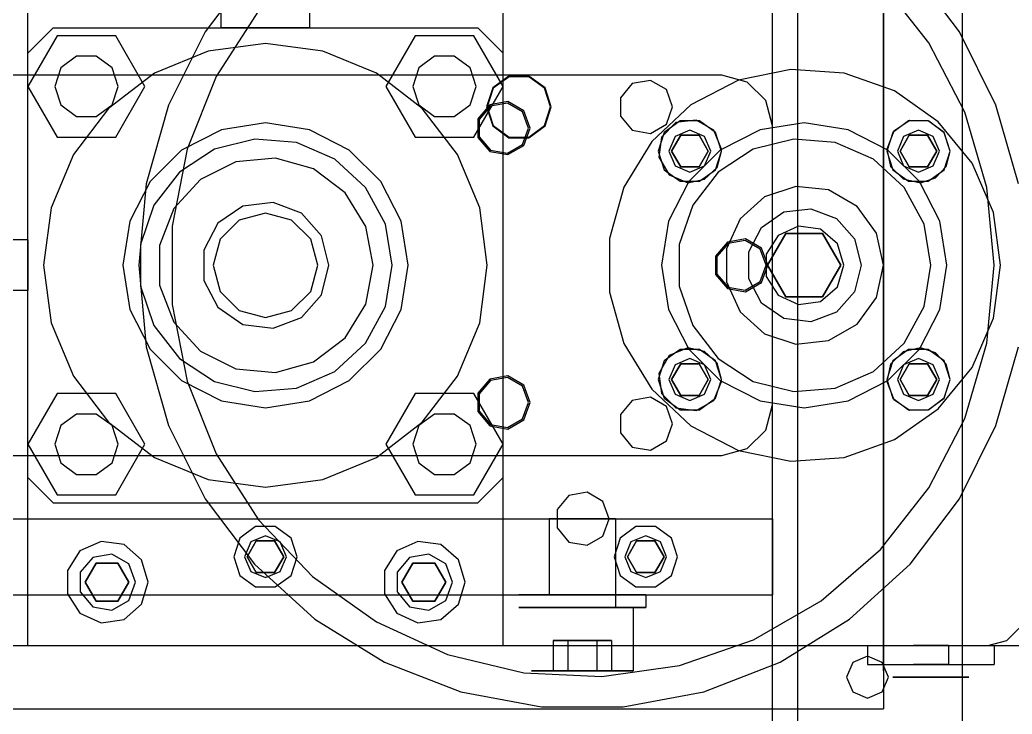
# Model space of a CAD drawing. Header units: millimetres. Extents: x -201 to 3037, y -406 to 3230.
# Drawn here: x 251.2 to 407.8, y 2529.2 to 2638.8 of the extents above; entities that cross this region are included whole.
import ezdxf

# ---------------------------------------------------------------- set-up
doc = ezdxf.new("R2010")
doc.units = ezdxf.units.MM
doc.layers.add('HIDDEN', color=8, linetype='Continuous')
doc.layers.add('VISIBLE', color=7, linetype='Continuous')

msp = doc.modelspace()

# ---------------------------------------------------------------- linework, layer by layer
at = {"layer": 'HIDDEN'}
for points in [[(370, 2060), (370, 2890)], [(370, 2060), (370, 2890)], [(374, 2060), (374, 2890)], [(374, 2060), (374, 2890)], [(400, 2528), (400, 2672)], [(400, 2528), (400, 2672)], [(387.5, 2667.98), (387.5, 2609.7)], [(387.5, 2536), (387.5, 2664)], [(252.5, 2540), (252.5, 2660)], [(327.5, 2540), (327.5, 2660)], [(288.27, 2647.16), (280.48, 2636.85), (274.73, 2625.29), (271.19, 2612.86), (270, 2600), (271.19, 2587.14), (274.73, 2574.71), (280.48, 2563.15), (288.27, 2552.84), (297.82, 2544.14), (308.8, 2537.34), (320.84, 2532.67), (333.54, 2530.3), (346.46, 2530.3), (359.16, 2532.67), (371.2, 2537.34), (382.18, 2544.14), (391.73, 2552.84), (399.52, 2563.15), (405.27, 2574.71), (408.81, 2587.14)], [(288.27, 2647.16), (280.48, 2636.85), (274.73, 2625.29), (271.19, 2612.86), (270, 2600), (271.19, 2587.14), (274.73, 2574.71), (280.48, 2563.15), (288.27, 2552.84), (297.82, 2544.14), (308.8, 2537.34), (320.84, 2532.67), (333.54, 2530.3), (346.46, 2530.3), (359.16, 2532.67), (371.2, 2537.34), (382.18, 2544.14), (391.73, 2552.84), (399.52, 2563.15), (405.27, 2574.71), (408.81, 2587.14)], [(408.81, 2612.86), (405.27, 2625.29), (399.52, 2636.85), (391.73, 2647.16)], [(408.81, 2612.86), (405.27, 2625.29), (399.52, 2636.85), (391.73, 2647.16)], [(405, 2600), (403.83, 2612.3), (400.34, 2624.16), (394.68, 2635.14), (387.04, 2644.86)], [(405, 2600), (403.83, 2612.3), (400.34, 2624.16), (394.68, 2635.14), (387.04, 2644.86)], [(288.91, 2640.18), (282.23, 2629.78), (277.63, 2618.31), (275.29, 2606.18), (275.29, 2593.82), (277.63, 2581.69), (282.23, 2570.22), (288.91, 2559.82), (297.43, 2550.88), (307.5, 2543.71), (318.74, 2538.57), (330.75, 2535.66), (343.09, 2535.07), (355.32, 2536.83), (367, 2540.87), (377.7, 2547.05), (387.04, 2555.14), (394.68, 2564.86), (400.34, 2575.84), (403.83, 2587.7), (405, 2600)], [(288.91, 2640.18), (282.23, 2629.78), (277.63, 2618.31), (275.29, 2606.18), (275.29, 2593.82), (277.63, 2581.69), (282.23, 2570.22), (288.91, 2559.82), (297.43, 2550.88), (307.5, 2543.71), (318.74, 2538.57), (330.75, 2535.66), (343.09, 2535.07), (355.32, 2536.83), (367, 2540.87), (377.7, 2547.05), (387.04, 2555.14), (394.68, 2564.86), (400.34, 2575.84), (403.83, 2587.7), (405, 2600)], [(370, 2560), (370, 2640)], [(370, 2560), (370, 2640)], [(252.5, 2633.5), (256.5, 2637.5)], [(252.5, 2633.5), (256.5, 2637.5)], [(252.5, 2633.5), (256.5, 2637.5)], [(256.5, 2637.5), (323.5, 2637.5)], [(256.5, 2637.5), (323.5, 2637.5)], [(256.5, 2637.5), (323.5, 2637.5)], [(297, 2637.5), (296.82, 2637.5), (296.31, 2637.5), (295.47, 2637.5), (294.36, 2637.5), (293.04, 2637.5), (291.56, 2637.5), (290, 2637.5), (288.44, 2637.5), (286.96, 2637.5), (285.64, 2637.5), (284.53, 2637.5), (283.69, 2637.5), (283.18, 2637.5), (283, 2637.5)], [(283, 2637.5), (283.04, 2637.5), (283.18, 2637.5), (283.39, 2637.5), (283.69, 2637.5), (284.07, 2637.5), (284.53, 2637.5), (285.05, 2637.5), (285.64, 2637.5), (286.28, 2637.5), (286.96, 2637.5), (287.69, 2637.5), (288.44, 2637.5), (289.22, 2637.5), (290, 2637.5)], [(297, 2637.5), (296.82, 2637.5), (296.31, 2637.5), (295.47, 2637.5), (294.36, 2637.5), (293.04, 2637.5), (291.56, 2637.5), (290, 2637.5), (288.44, 2637.5), (286.96, 2637.5), (285.64, 2637.5), (284.53, 2637.5), (283.69, 2637.5), (283.18, 2637.5), (283, 2637.5)], [(283, 2637.5), (283.04, 2637.5), (283.18, 2637.5), (283.39, 2637.5), (283.69, 2637.5), (284.07, 2637.5), (284.53, 2637.5), (285.05, 2637.5), (285.64, 2637.5), (286.28, 2637.5), (286.96, 2637.5), (287.69, 2637.5), (288.44, 2637.5), (289.22, 2637.5), (290, 2637.5)], [(290, 2637.5), (290.78, 2637.5), (291.56, 2637.5), (292.31, 2637.5), (293.04, 2637.5), (293.72, 2637.5), (294.36, 2637.5), (294.95, 2637.5), (295.47, 2637.5), (295.93, 2637.5), (296.31, 2637.5), (296.61, 2637.5), (296.82, 2637.5), (296.96, 2637.5), (297, 2637.5)], [(290, 2637.5), (290.78, 2637.5), (291.56, 2637.5), (292.31, 2637.5), (293.04, 2637.5), (293.72, 2637.5), (294.36, 2637.5), (294.95, 2637.5), (295.47, 2637.5), (295.93, 2637.5), (296.31, 2637.5), (296.61, 2637.5), (296.82, 2637.5), (296.96, 2637.5), (297, 2637.5)], [(327.5, 2633.5), (323.5, 2637.5)], [(327.5, 2633.5), (323.5, 2637.5)], [(327.5, 2633.5), (323.5, 2637.5)], [(257.13, 2636.25), (252.51, 2628.25)], [(266.37, 2636.25), (257.13, 2636.25)], [(270.99, 2628.25), (266.37, 2636.25)], [(313.63, 2636.25), (309.01, 2628.25)], [(322.87, 2636.25), (313.63, 2636.25)], [(327.49, 2628.25), (322.87, 2636.25)], [(252.5, 2566.5), (252.5, 2633.5)], [(252.5, 2566.5), (252.5, 2633.5)], [(252.5, 2566.5), (252.5, 2633.5)], [(252.5, 2566.5), (252.5, 2633.5)], [(325, 2600), (323.81, 2609.06), (320.31, 2617.5), (314.75, 2624.75), (307.5, 2630.31), (299.06, 2633.81), (290, 2635), (280.94, 2633.81), (272.5, 2630.31), (265.25, 2624.75), (259.69, 2617.5), (256.19, 2609.06), (255, 2600), (256.19, 2590.94), (259.69, 2582.5), (265.25, 2575.25), (272.5, 2569.69), (280.94, 2566.19), (290, 2565), (299.06, 2566.19), (307.5, 2569.69), (314.75, 2575.25), (320.31, 2582.5), (323.81, 2590.94), (325, 2600)], [(325, 2600), (323.81, 2609.06), (320.31, 2617.5), (314.75, 2624.75), (307.5, 2630.31), (299.06, 2633.81), (290, 2635), (280.94, 2633.81), (272.5, 2630.31), (265.25, 2624.75), (259.69, 2617.5), (256.19, 2609.06), (255, 2600), (256.19, 2590.94), (259.69, 2582.5), (265.25, 2575.25), (272.5, 2569.69), (280.94, 2566.19), (290, 2565), (299.06, 2566.19), (307.5, 2569.69), (314.75, 2575.25), (320.31, 2582.5), (323.81, 2590.94), (325, 2600)], [(327.5, 2566.5), (327.5, 2633.5)], [(327.5, 2566.5), (327.5, 2633.5)], [(327.5, 2566.5), (327.5, 2633.5)], [(327.5, 2566.5), (327.5, 2633.5)], [(266.75, 2628.25), (265.8, 2631.19), (263.3, 2633.01), (260.2, 2633.01), (257.7, 2631.19), (256.75, 2628.25), (257.7, 2625.31), (260.2, 2623.49), (263.3, 2623.49), (265.8, 2625.31), (266.75, 2628.25)], [(266.75, 2628.25), (265.8, 2631.19), (263.3, 2633.01), (260.2, 2633.01), (257.7, 2631.19), (256.75, 2628.25), (257.7, 2625.31), (260.2, 2623.49), (263.3, 2623.49), (265.8, 2625.31), (266.75, 2628.25)], [(266.75, 2628.25), (265.8, 2631.19), (263.3, 2633.01), (260.2, 2633.01), (257.7, 2631.19), (256.75, 2628.25), (257.7, 2625.31), (260.2, 2623.49), (263.3, 2623.49), (265.8, 2625.31), (266.75, 2628.25)], [(323.25, 2628.25), (322.3, 2631.19), (319.8, 2633.01), (316.7, 2633.01), (314.2, 2631.19), (313.25, 2628.25), (314.2, 2625.31), (316.7, 2623.49), (319.8, 2623.49), (322.3, 2625.31), (323.25, 2628.25)], [(323.25, 2628.25), (322.3, 2631.19), (319.8, 2633.01), (316.7, 2633.01), (314.2, 2631.19), (313.25, 2628.25), (314.2, 2625.31), (316.7, 2623.49), (319.8, 2623.49), (322.3, 2625.31), (323.25, 2628.25)], [(323.25, 2628.25), (322.3, 2631.19), (319.8, 2633.01), (316.7, 2633.01), (314.2, 2631.19), (313.25, 2628.25), (314.2, 2625.31), (316.7, 2623.49), (319.8, 2623.49), (322.3, 2625.31), (323.25, 2628.25)], [(406, 2600), (404.85, 2608.36), (401.49, 2616.11), (396.16, 2622.66), (389.26, 2627.52), (381.31, 2630.35), (372.88, 2630.93), (364.62, 2629.21), (357.12, 2625.33), (350.95, 2619.56), (346.57, 2612.35), (344.29, 2604.22), (344.29, 2595.78), (346.57, 2587.65), (350.95, 2580.44), (357.12, 2574.67), (364.62, 2570.79), (372.88, 2569.07), (381.31, 2569.65), (389.26, 2572.48), (396.16, 2577.34), (401.49, 2583.89), (404.85, 2591.64), (406, 2600)], [(406, 2600), (404.85, 2608.36), (401.49, 2616.11), (396.16, 2622.66), (389.26, 2627.52), (381.31, 2630.35), (372.88, 2630.93), (364.62, 2629.21), (357.12, 2625.33), (350.95, 2619.56), (346.57, 2612.35), (344.29, 2604.22), (344.29, 2595.78), (346.57, 2587.65), (350.95, 2580.44), (357.12, 2574.67), (364.62, 2570.79), (372.88, 2569.07), (381.31, 2569.65), (389.26, 2572.48), (396.16, 2577.34), (401.49, 2583.89), (404.85, 2591.64), (406, 2600)], [(362, 2630), (138, 2630)], [(362, 2630), (150, 2630)], [(335.1, 2625), (334.13, 2628), (331.58, 2629.85), (328.42, 2629.85), (325.87, 2628), (324.9, 2625), (325.87, 2622), (328.42, 2620.15), (331.58, 2620.15), (334.13, 2622), (335.1, 2625)], [(335.1, 2625), (334.13, 2628), (331.58, 2629.85), (328.42, 2629.85), (325.87, 2628), (324.9, 2625), (325.87, 2622), (328.42, 2620.15), (331.58, 2620.15), (334.13, 2622), (335.1, 2625)], [(335, 2625), (334.05, 2627.94), (331.55, 2629.76), (328.45, 2629.76), (325.95, 2627.94), (325, 2625), (325.95, 2622.06), (328.45, 2620.24), (331.55, 2620.24), (334.05, 2622.06), (335, 2625)], [(335, 2625), (334.05, 2627.94), (331.55, 2629.76), (328.45, 2629.76), (325.95, 2627.94), (325, 2625), (325.95, 2622.06), (328.45, 2620.24), (331.55, 2620.24), (334.05, 2622.06), (335, 2625)], [(354.25, 2625), (353.26, 2627.73), (350.74, 2629.19), (347.88, 2628.68), (346.01, 2626.45), (346.01, 2623.55), (347.88, 2621.32), (350.74, 2620.81), (353.26, 2622.27), (354.25, 2625)], [(354.25, 2625), (353.26, 2627.73), (350.74, 2629.19), (347.88, 2628.68), (346.01, 2626.45), (346.01, 2623.55), (347.88, 2621.32), (350.74, 2620.81), (353.26, 2622.27), (354.25, 2625)], [(370, 2622), (368.93, 2626), (366, 2628.93), (362, 2630)], [(370, 2622), (368.93, 2626), (366, 2628.93), (362, 2630)], [(252.51, 2628.25), (257.13, 2620.25)], [(266.37, 2620.25), (270.99, 2628.25)], [(309.01, 2628.25), (313.63, 2620.25)], [(322.87, 2620.25), (327.49, 2628.25)], [(331.75, 2621.65), (330.76, 2624.38), (328.24, 2625.84), (325.38, 2625.33), (323.51, 2623.1), (323.51, 2620.2), (325.38, 2617.97), (328.24, 2617.47), (330.76, 2618.92), (331.75, 2621.65)], [(331.75, 2621.65), (330.76, 2624.38), (328.24, 2625.84), (325.38, 2625.33), (323.51, 2623.1), (323.51, 2620.2), (325.38, 2617.97), (328.24, 2617.47), (330.76, 2618.92), (331.75, 2621.65)], [(331.5, 2621.65), (330.56, 2624.22), (328.19, 2625.59), (325.5, 2625.11), (323.74, 2623.02), (323.74, 2620.28), (325.5, 2618.19), (328.19, 2617.71), (330.56, 2619.08), (331.5, 2621.65)], [(331.5, 2621.65), (330.56, 2624.22), (328.19, 2625.59), (325.5, 2625.11), (323.74, 2623.02), (323.74, 2620.28), (325.5, 2618.19), (328.19, 2617.71), (330.56, 2619.08), (331.5, 2621.65)], [(361.97, 2618.03), (361.01, 2620.97), (358.51, 2622.79), (355.42, 2622.79), (352.92, 2620.97), (351.97, 2618.03), (352.92, 2615.09), (355.42, 2613.28), (358.51, 2613.28), (361.01, 2615.09), (361.97, 2618.03)], [(398.03, 2618.03), (397.08, 2620.97), (394.58, 2622.79), (391.49, 2622.79), (388.99, 2620.97), (388.03, 2618.03), (388.99, 2615.09), (391.49, 2613.28), (394.58, 2613.28), (397.08, 2615.09), (398.03, 2618.03)], [(312.5, 2600), (311.4, 2606.95), (308.2, 2613.23), (303.23, 2618.2), (296.95, 2621.4), (290, 2622.5), (283.05, 2621.4), (276.77, 2618.2), (271.8, 2613.23), (268.6, 2606.95), (267.5, 2600), (268.6, 2593.05), (271.8, 2586.77), (276.77, 2581.8), (283.05, 2578.6), (290, 2577.5), (296.95, 2578.6), (303.23, 2581.8), (308.2, 2586.77), (311.4, 2593.05), (312.5, 2600)], [(312.5, 2600), (311.4, 2606.95), (308.2, 2613.23), (303.23, 2618.2), (296.95, 2621.4), (290, 2622.5), (283.05, 2621.4), (276.77, 2618.2), (271.8, 2613.23), (268.6, 2606.95), (267.5, 2600), (268.6, 2593.05), (271.8, 2586.77), (276.77, 2581.8), (283.05, 2578.6), (290, 2577.5), (296.95, 2578.6), (303.23, 2581.8), (308.2, 2586.77), (311.4, 2593.05), (312.5, 2600)], [(397.5, 2600), (396.4, 2606.95), (393.2, 2613.23), (388.23, 2618.2), (381.95, 2621.4), (375, 2622.5), (368.05, 2621.4), (361.77, 2618.2), (356.8, 2613.23), (353.6, 2606.95), (352.5, 2600), (353.6, 2593.05), (356.8, 2586.77), (361.77, 2581.8), (368.05, 2578.6), (375, 2577.5), (381.95, 2578.6), (388.23, 2581.8), (393.2, 2586.77), (396.4, 2593.05), (397.5, 2600)], [(360.27, 2618.03), (359.3, 2620.36), (356.97, 2621.33), (354.64, 2620.36), (353.67, 2618.03), (354.64, 2615.7), (356.97, 2614.73), (359.3, 2615.7), (360.27, 2618.03)], [(360.27, 2618.03), (359.3, 2620.36), (356.97, 2621.33), (354.64, 2620.36), (353.67, 2618.03), (354.64, 2615.7), (356.97, 2614.73), (359.3, 2615.7), (360.27, 2618.03)], [(360.27, 2618.03), (359.3, 2620.36), (356.97, 2621.33), (354.64, 2620.36), (353.67, 2618.03), (354.64, 2615.7), (356.97, 2614.73), (359.3, 2615.7), (360.27, 2618.03)], [(360.27, 2618.03), (359.3, 2620.36), (356.97, 2621.33), (354.64, 2620.36), (353.67, 2618.03), (354.64, 2615.7), (356.97, 2614.73), (359.3, 2615.7), (360.27, 2618.03)], [(370, 2578), (370, 2622)], [(370, 2578), (370, 2622)], [(396.33, 2618.03), (395.36, 2620.36), (393.03, 2621.33), (390.7, 2620.36), (389.73, 2618.03), (390.7, 2615.7), (393.03, 2614.73), (395.36, 2615.7), (396.33, 2618.03)], [(396.33, 2618.03), (395.36, 2620.36), (393.03, 2621.33), (390.7, 2620.36), (389.73, 2618.03), (390.7, 2615.7), (393.03, 2614.73), (395.36, 2615.7), (396.33, 2618.03)], [(396.33, 2618.03), (395.36, 2620.36), (393.03, 2621.33), (390.7, 2620.36), (389.73, 2618.03), (390.7, 2615.7), (393.03, 2614.73), (395.36, 2615.7), (396.33, 2618.03)], [(396.33, 2618.03), (395.36, 2620.36), (393.03, 2621.33), (390.7, 2620.36), (389.73, 2618.03), (390.7, 2615.7), (393.03, 2614.73), (395.36, 2615.7), (396.33, 2618.03)], [(257.13, 2620.25), (266.37, 2620.25)], [(310, 2600), (308.92, 2606.49), (305.78, 2612.28), (300.94, 2616.74), (294.91, 2619.39), (288.35, 2619.93), (281.97, 2618.32), (276.45, 2614.71), (272.41, 2609.52), (270.27, 2603.29), (270.27, 2596.71), (272.41, 2590.48), (276.45, 2585.29), (281.97, 2581.68), (288.35, 2580.07), (294.91, 2580.61), (300.94, 2583.26), (305.78, 2587.72), (308.92, 2593.51), (310, 2600)], [(310, 2600), (308.92, 2606.49), (305.78, 2612.28), (300.94, 2616.74), (294.91, 2619.39), (288.35, 2619.93), (281.97, 2618.32), (276.45, 2614.71), (272.41, 2609.52), (270.27, 2603.29), (270.27, 2596.71), (272.41, 2590.48), (276.45, 2585.29), (281.97, 2581.68), (288.35, 2580.07), (294.91, 2580.61), (300.94, 2583.26), (305.78, 2587.72), (308.92, 2593.51), (310, 2600)], [(313.63, 2620.25), (322.87, 2620.25)], [(355.53, 2620.53), (354.08, 2618.03)], [(395, 2600), (393.92, 2606.49), (390.78, 2612.28), (385.94, 2616.74), (379.91, 2619.39), (373.35, 2619.93), (366.97, 2618.32), (361.45, 2614.71), (357.41, 2609.52), (355.27, 2603.29), (355.27, 2596.71), (357.41, 2590.48), (361.45, 2585.29), (366.97, 2581.68), (373.35, 2580.07), (379.91, 2580.61), (385.94, 2583.26), (390.78, 2587.72), (393.92, 2593.51), (395, 2600)], [(395, 2600), (393.92, 2606.49), (390.78, 2612.28), (385.94, 2616.74), (379.91, 2619.39), (373.35, 2619.93), (366.97, 2618.32), (361.45, 2614.71), (357.41, 2609.52), (355.27, 2603.29), (355.27, 2596.71), (357.41, 2590.48), (361.45, 2585.29), (366.97, 2581.68), (373.35, 2580.07), (379.91, 2580.61), (385.94, 2583.26), (390.78, 2587.72), (393.92, 2593.51), (395, 2600)], [(395, 2600), (393.92, 2606.49), (390.78, 2612.28), (385.94, 2616.74), (379.91, 2619.39), (373.35, 2619.93), (366.97, 2618.32), (361.45, 2614.71), (357.41, 2609.52), (355.27, 2603.29), (355.27, 2596.71), (357.41, 2590.48), (361.45, 2585.29), (366.97, 2581.68), (373.35, 2580.07), (379.91, 2580.61), (385.94, 2583.26), (390.78, 2587.72), (393.92, 2593.51), (395, 2600)], [(395, 2600), (393.92, 2606.49), (390.78, 2612.28), (385.94, 2616.74), (379.91, 2619.39), (373.35, 2619.93), (366.97, 2618.32), (361.45, 2614.71), (357.41, 2609.52), (355.27, 2603.29), (355.27, 2596.71), (357.41, 2590.48), (361.45, 2585.29), (366.97, 2581.68), (373.35, 2580.07), (379.91, 2580.61), (385.94, 2583.26), (390.78, 2587.72), (393.92, 2593.51), (395, 2600)], [(358.41, 2620.53), (355.53, 2620.53)], [(359.86, 2618.03), (358.41, 2620.53)], [(391.59, 2620.53), (390.14, 2618.03)], [(394.47, 2620.53), (391.59, 2620.53)], [(395.92, 2618.03), (394.47, 2620.53)], [(354.08, 2618.03), (355.53, 2615.53)], [(356.66, 2613.04), (359.29, 2613.6), (361.25, 2615.44), (361.97, 2618.03)], [(358.41, 2615.53), (359.86, 2618.03)], [(361.97, 2618.03), (361.96, 2618.34)], [(388.04, 2618.34), (388.65, 2615.62), (390.62, 2613.65), (393.34, 2613.04)], [(390.14, 2618.03), (391.59, 2615.53)], [(394.47, 2615.53), (395.92, 2618.03)], [(307, 2600), (305.85, 2606.14), (302.56, 2611.45), (297.58, 2615.22), (291.57, 2616.93), (285.35, 2616.35), (279.76, 2613.57), (275.55, 2608.95), (273.29, 2603.12), (273.29, 2596.88), (275.55, 2591.05), (279.76, 2586.43), (285.35, 2583.65), (291.57, 2583.07), (297.58, 2584.78), (302.56, 2588.55), (305.85, 2593.86), (307, 2600)], [(307, 2600), (305.85, 2606.14), (302.56, 2611.45), (297.58, 2615.22), (291.57, 2616.93), (285.35, 2616.35), (279.76, 2613.57), (275.55, 2608.95), (273.29, 2603.12), (273.29, 2596.88), (275.55, 2591.05), (279.76, 2586.43), (285.35, 2583.65), (291.57, 2583.07), (297.58, 2584.78), (302.56, 2588.55), (305.85, 2593.86), (307, 2600)], [(355.53, 2615.53), (358.41, 2615.53)], [(391.59, 2615.53), (394.47, 2615.53)], [(387.5, 2600), (386.42, 2605.08), (383.36, 2609.29), (378.86, 2611.89), (373.69, 2612.43), (368.75, 2610.83), (364.89, 2607.35), (362.77, 2602.6), (362.77, 2597.4), (364.89, 2592.65), (368.75, 2589.17), (373.69, 2587.57), (378.86, 2588.11), (383.36, 2590.71), (386.42, 2594.92), (387.5, 2600)], [(387.5, 2600), (386.42, 2605.08), (383.36, 2609.29), (378.86, 2611.89), (373.69, 2612.43), (368.75, 2610.83), (364.89, 2607.35), (362.77, 2602.6), (362.77, 2597.4), (364.89, 2592.65), (368.75, 2589.17), (373.69, 2587.57), (378.86, 2588.11), (383.36, 2590.71), (386.42, 2594.92), (387.5, 2600)], [(387.5, 2600), (386.42, 2605.08), (383.36, 2609.29), (378.86, 2611.89), (373.69, 2612.43), (368.75, 2610.83), (364.89, 2607.35), (362.77, 2602.6), (362.77, 2597.4), (364.89, 2592.65), (368.75, 2589.17), (373.69, 2587.57), (378.86, 2588.11), (383.36, 2590.71), (386.42, 2594.92), (387.5, 2600)], [(387.5, 2600), (386.42, 2605.08), (383.36, 2609.29), (378.86, 2611.89), (373.69, 2612.43), (368.75, 2610.83), (364.89, 2607.35), (362.77, 2602.6), (362.77, 2597.4), (364.89, 2592.65), (368.75, 2589.17), (373.69, 2587.57), (378.86, 2588.11), (383.36, 2590.71), (386.42, 2594.92), (387.5, 2600)], [(387.5, 2600), (386.42, 2605.08), (383.36, 2609.29), (378.86, 2611.89), (373.69, 2612.43), (368.75, 2610.83), (364.89, 2607.35), (362.77, 2602.6), (362.77, 2597.4), (364.89, 2592.65), (368.75, 2589.17), (373.69, 2587.57), (378.86, 2588.11), (383.36, 2590.71), (386.42, 2594.92), (387.5, 2600)], [(300, 2600), (298.85, 2604.65), (295.68, 2608.23), (291.21, 2609.93), (286.45, 2609.35), (282.51, 2606.63), (280.29, 2602.39), (280.29, 2597.61), (282.51, 2593.37), (286.45, 2590.65), (291.21, 2590.07), (295.68, 2591.77), (298.85, 2595.35), (300, 2600)], [(300, 2600), (298.85, 2604.65), (295.68, 2608.23), (291.21, 2609.93), (286.45, 2609.35), (282.51, 2606.63), (280.29, 2602.39), (280.29, 2597.61), (282.51, 2593.37), (286.45, 2590.65), (291.21, 2590.07), (295.68, 2591.77), (298.85, 2595.35), (300, 2600)], [(384, 2600), (382.97, 2595.82), (380.11, 2592.59), (376.08, 2591.07), (371.81, 2591.58), (368.26, 2594.03), (366.26, 2597.85), (366.26, 2602.15), (368.26, 2605.97), (371.81, 2608.42), (376.08, 2608.93), (380.11, 2607.41), (382.97, 2604.18), (384, 2600)], [(384, 2600), (382.97, 2595.82), (380.11, 2592.59), (376.08, 2591.07), (371.81, 2591.58), (368.26, 2594.03), (366.26, 2597.85), (366.26, 2602.15), (368.26, 2605.97), (371.81, 2608.42), (376.08, 2608.93), (380.11, 2607.41), (382.97, 2604.18), (384, 2600)], [(387.5, 2609.7), (387.5, 2609.47), (387.5, 2609.22), (387.5, 2608.96), (387.5, 2608.69), (387.5, 2608.42), (387.5, 2608.14), (387.5, 2607.85), (387.5, 2607.56), (387.5, 2607.26), (387.5, 2606.96), (387.5, 2606.65), (387.5, 2606.34), (387.5, 2606.03), (387.5, 2605.72)], [(298.25, 2600), (297.14, 2604.12), (294.12, 2607.14), (290, 2608.25), (285.88, 2607.14), (282.86, 2604.12), (281.75, 2600), (282.86, 2595.88), (285.88, 2592.86), (290, 2591.75), (294.12, 2592.86), (297.14, 2595.88), (298.25, 2600)], [(298.25, 2600), (297.14, 2604.12), (294.12, 2607.14), (290, 2608.25), (285.88, 2607.14), (282.86, 2604.12), (281.75, 2600), (282.86, 2595.88), (285.88, 2592.86), (290, 2591.75), (294.12, 2592.86), (297.14, 2595.88), (298.25, 2600)], [(381.25, 2600), (380.26, 2603.38), (377.6, 2605.69), (374.11, 2606.19), (370.91, 2604.72), (369, 2601.76), (369, 2598.24), (370.91, 2595.28), (374.11, 2593.81), (377.6, 2594.31), (380.26, 2596.62), (381.25, 2600)], [(381.25, 2600), (380.26, 2603.38), (377.6, 2605.69), (374.11, 2606.19), (370.91, 2604.72), (369, 2601.76), (369, 2598.24), (370.91, 2595.28), (374.11, 2593.81), (377.6, 2594.31), (380.26, 2596.62), (381.25, 2600)], [(387.5, 2605.72), (387.5, 2594.28)], [(252.5, 2600), (252.5, 2600.45), (252.5, 2600.89), (252.5, 2601.32), (252.5, 2601.74), (252.5, 2602.13), (252.5, 2602.49), (252.5, 2602.83), (252.5, 2603.13), (252.5, 2603.39), (252.5, 2603.6), (252.5, 2603.78), (252.5, 2603.9), (252.5, 2603.97), (252.5, 2604)], [(252.5, 2604), (252.5, 2603.9), (252.5, 2603.6), (252.5, 2603.13), (252.5, 2602.49), (252.5, 2601.74), (252.5, 2600.89), (252.5, 2600), (252.5, 2599.11), (252.5, 2598.26), (252.5, 2597.51), (252.5, 2596.87), (252.5, 2596.4), (252.5, 2596.1), (252.5, 2596)], [(252.5, 2600), (252.5, 2600.45), (252.5, 2600.89), (252.5, 2601.32), (252.5, 2601.74), (252.5, 2602.13), (252.5, 2602.49), (252.5, 2602.83), (252.5, 2603.13), (252.5, 2603.39), (252.5, 2603.6), (252.5, 2603.78), (252.5, 2603.9), (252.5, 2603.97), (252.5, 2604)], [(252.5, 2604), (252.5, 2603.9), (252.5, 2603.6), (252.5, 2603.13), (252.5, 2602.49), (252.5, 2601.74), (252.5, 2600.89), (252.5, 2600), (252.5, 2599.11), (252.5, 2598.26), (252.5, 2597.51), (252.5, 2596.87), (252.5, 2596.4), (252.5, 2596.1), (252.5, 2596)], [(369.25, 2600), (368.26, 2602.73), (365.74, 2604.19), (362.88, 2603.68), (361.01, 2601.45), (361.01, 2598.55), (362.88, 2596.32), (365.74, 2595.81), (368.26, 2597.27), (369.25, 2600)], [(369.25, 2600), (368.26, 2602.73), (365.74, 2604.19), (362.88, 2603.68), (361.01, 2601.45), (361.01, 2598.55), (362.88, 2596.32), (365.74, 2595.81), (368.26, 2597.27), (369.25, 2600)], [(369, 2600), (368.06, 2602.57), (365.69, 2603.94), (363, 2603.46), (361.24, 2601.37), (361.24, 2598.63), (363, 2596.54), (365.69, 2596.06), (368.06, 2597.43), (369, 2600)], [(369, 2600), (368.06, 2602.57), (365.69, 2603.94), (363, 2603.46), (361.24, 2601.37), (361.24, 2598.63), (363, 2596.54), (365.69, 2596.06), (368.06, 2597.43), (369, 2600)], [(372.11, 2605), (369.23, 2600)], [(369.23, 2600), (372.11, 2605)], [(377.89, 2605), (372.11, 2605)], [(372.11, 2605), (377.89, 2605)], [(380.77, 2600), (377.89, 2605)], [(377.89, 2605), (380.77, 2600)], [(252.5, 2596), (252.5, 2596.03), (252.5, 2596.1), (252.5, 2596.22), (252.5, 2596.4), (252.5, 2596.61), (252.5, 2596.87), (252.5, 2597.17), (252.5, 2597.51), (252.5, 2597.87), (252.5, 2598.26), (252.5, 2598.68), (252.5, 2599.11), (252.5, 2599.55), (252.5, 2600)], [(252.5, 2596), (252.5, 2596.03), (252.5, 2596.1), (252.5, 2596.22), (252.5, 2596.4), (252.5, 2596.61), (252.5, 2596.87), (252.5, 2597.17), (252.5, 2597.51), (252.5, 2597.87), (252.5, 2598.26), (252.5, 2598.68), (252.5, 2599.11), (252.5, 2599.55), (252.5, 2600)], [(369.23, 2600), (372.11, 2595)], [(372.11, 2595), (369.23, 2600)], [(377.89, 2595), (380.77, 2600)], [(380.77, 2600), (377.89, 2595)], [(372.11, 2595), (377.89, 2595)], [(377.89, 2595), (372.11, 2595)], [(387.5, 2594.28), (387.5, 2593.97), (387.5, 2593.66), (387.5, 2593.35), (387.5, 2593.04), (387.5, 2592.74), (387.5, 2592.44), (387.5, 2592.15), (387.5, 2591.86), (387.5, 2591.58), (387.5, 2591.31), (387.5, 2591.04), (387.5, 2590.78), (387.5, 2590.53), (387.5, 2590.3)], [(387.5, 2590.3), (387.5, 2532.02)], [(361.97, 2581.97), (361.01, 2584.91), (358.51, 2586.72), (355.42, 2586.72), (352.92, 2584.91), (351.97, 2581.97), (352.92, 2579.03), (355.42, 2577.21), (358.51, 2577.21), (361.01, 2579.03), (361.97, 2581.97)], [(361.97, 2581.97), (361.25, 2584.56), (359.29, 2586.4), (356.66, 2586.96)], [(398.03, 2581.97), (397.08, 2584.91), (394.58, 2586.72), (391.49, 2586.72), (388.99, 2584.91), (388.03, 2581.97), (388.99, 2579.03), (391.49, 2577.21), (394.58, 2577.21), (397.08, 2579.03), (398.03, 2581.97)], [(393.34, 2586.96), (390.62, 2586.35), (388.65, 2584.38), (388.04, 2581.66)], [(360.27, 2581.97), (359.3, 2584.3), (356.97, 2585.27), (354.64, 2584.3), (353.67, 2581.97), (354.64, 2579.64), (356.97, 2578.67), (359.3, 2579.64), (360.27, 2581.97)], [(360.27, 2581.97), (359.3, 2584.3), (356.97, 2585.27), (354.64, 2584.3), (353.67, 2581.97), (354.64, 2579.64), (356.97, 2578.67), (359.3, 2579.64), (360.27, 2581.97)], [(360.27, 2581.97), (359.3, 2584.3), (356.97, 2585.27), (354.64, 2584.3), (353.67, 2581.97), (354.64, 2579.64), (356.97, 2578.67), (359.3, 2579.64), (360.27, 2581.97)], [(360.27, 2581.97), (359.3, 2584.3), (356.97, 2585.27), (354.64, 2584.3), (353.67, 2581.97), (354.64, 2579.64), (356.97, 2578.67), (359.3, 2579.64), (360.27, 2581.97)], [(396.33, 2581.97), (395.36, 2584.3), (393.03, 2585.27), (390.7, 2584.3), (389.73, 2581.97), (390.7, 2579.64), (393.03, 2578.67), (395.36, 2579.64), (396.33, 2581.97)], [(396.33, 2581.97), (395.36, 2584.3), (393.03, 2585.27), (390.7, 2584.3), (389.73, 2581.97), (390.7, 2579.64), (393.03, 2578.67), (395.36, 2579.64), (396.33, 2581.97)], [(396.33, 2581.97), (395.36, 2584.3), (393.03, 2585.27), (390.7, 2584.3), (389.73, 2581.97), (390.7, 2579.64), (393.03, 2578.67), (395.36, 2579.64), (396.33, 2581.97)], [(396.33, 2581.97), (395.36, 2584.3), (393.03, 2585.27), (390.7, 2584.3), (389.73, 2581.97), (390.7, 2579.64), (393.03, 2578.67), (395.36, 2579.64), (396.33, 2581.97)], [(355.53, 2584.47), (354.08, 2581.97)], [(358.41, 2584.47), (355.53, 2584.47)], [(359.86, 2581.97), (358.41, 2584.47)], [(391.59, 2584.47), (390.14, 2581.97)], [(394.47, 2584.47), (391.59, 2584.47)], [(395.92, 2581.97), (394.47, 2584.47)], [(331.75, 2578.35), (330.76, 2581.08), (328.24, 2582.53), (325.38, 2582.03), (323.51, 2579.8), (323.51, 2576.9), (325.38, 2574.67), (328.24, 2574.16), (330.76, 2575.62), (331.75, 2578.35)], [(331.75, 2578.35), (330.76, 2581.08), (328.24, 2582.53), (325.38, 2582.03), (323.51, 2579.8), (323.51, 2576.9), (325.38, 2574.67), (328.24, 2574.16), (330.76, 2575.62), (331.75, 2578.35)], [(331.5, 2578.35), (330.56, 2580.92), (328.19, 2582.29), (325.5, 2581.81), (323.74, 2579.72), (323.74, 2576.98), (325.5, 2574.89), (328.19, 2574.41), (330.56, 2575.78), (331.5, 2578.35)], [(331.5, 2578.35), (330.56, 2580.92), (328.19, 2582.29), (325.5, 2581.81), (323.74, 2579.72), (323.74, 2576.98), (325.5, 2574.89), (328.19, 2574.41), (330.56, 2575.78), (331.5, 2578.35)], [(354.08, 2581.97), (355.53, 2579.47)], [(358.41, 2579.47), (359.86, 2581.97)], [(361.96, 2581.66), (361.97, 2581.97)], [(390.14, 2581.97), (391.59, 2579.47)], [(394.47, 2579.47), (395.92, 2581.97)], [(257.13, 2579.75), (252.51, 2571.75)], [(266.37, 2579.75), (257.13, 2579.75)], [(270.99, 2571.75), (266.37, 2579.75)], [(313.63, 2579.75), (309.01, 2571.75)], [(322.87, 2579.75), (313.63, 2579.75)], [(327.49, 2571.75), (322.87, 2579.75)], [(354.25, 2575), (353.26, 2577.73), (350.74, 2579.19), (347.88, 2578.68), (346.01, 2576.45), (346.01, 2573.55), (347.88, 2571.32), (350.74, 2570.81), (353.26, 2572.27), (354.25, 2575)], [(354.25, 2575), (353.26, 2577.73), (350.74, 2579.19), (347.88, 2578.68), (346.01, 2576.45), (346.01, 2573.55), (347.88, 2571.32), (350.74, 2570.81), (353.26, 2572.27), (354.25, 2575)], [(355.53, 2579.47), (358.41, 2579.47)], [(391.59, 2579.47), (394.47, 2579.47)], [(362, 2570), (366, 2571.07), (368.93, 2574), (370, 2578)], [(362, 2570), (366, 2571.07), (368.93, 2574), (370, 2578)], [(266.75, 2571.75), (265.8, 2574.69), (263.3, 2576.51), (260.2, 2576.51), (257.7, 2574.69), (256.75, 2571.75), (257.7, 2568.81), (260.2, 2566.99), (263.3, 2566.99), (265.8, 2568.81), (266.75, 2571.75)], [(266.75, 2571.75), (265.8, 2574.69), (263.3, 2576.51), (260.2, 2576.51), (257.7, 2574.69), (256.75, 2571.75), (257.7, 2568.81), (260.2, 2566.99), (263.3, 2566.99), (265.8, 2568.81), (266.75, 2571.75)], [(266.75, 2571.75), (265.8, 2574.69), (263.3, 2576.51), (260.2, 2576.51), (257.7, 2574.69), (256.75, 2571.75), (257.7, 2568.81), (260.2, 2566.99), (263.3, 2566.99), (265.8, 2568.81), (266.75, 2571.75)], [(323.25, 2571.75), (322.3, 2574.69), (319.8, 2576.51), (316.7, 2576.51), (314.2, 2574.69), (313.25, 2571.75), (314.2, 2568.81), (316.7, 2566.99), (319.8, 2566.99), (322.3, 2568.81), (323.25, 2571.75)], [(323.25, 2571.75), (322.3, 2574.69), (319.8, 2576.51), (316.7, 2576.51), (314.2, 2574.69), (313.25, 2571.75), (314.2, 2568.81), (316.7, 2566.99), (319.8, 2566.99), (322.3, 2568.81), (323.25, 2571.75)], [(323.25, 2571.75), (322.3, 2574.69), (319.8, 2576.51), (316.7, 2576.51), (314.2, 2574.69), (313.25, 2571.75), (314.2, 2568.81), (316.7, 2566.99), (319.8, 2566.99), (322.3, 2568.81), (323.25, 2571.75)], [(252.51, 2571.75), (257.13, 2563.75)], [(266.37, 2563.75), (270.99, 2571.75)], [(309.01, 2571.75), (313.63, 2563.75)], [(322.87, 2563.75), (327.49, 2571.75)], [(138, 2570), (362, 2570)], [(150, 2570), (362, 2570)], [(252.5, 2566.5), (256.5, 2562.5)], [(252.5, 2566.5), (256.5, 2562.5)], [(252.5, 2566.5), (256.5, 2562.5)], [(327.5, 2566.5), (323.5, 2562.5)], [(327.5, 2566.5), (323.5, 2562.5)], [(327.5, 2566.5), (323.5, 2562.5)], [(257.13, 2563.75), (266.37, 2563.75)], [(313.63, 2563.75), (322.87, 2563.75)], [(344.25, 2560), (343.26, 2562.73), (340.74, 2564.19), (337.88, 2563.68), (336.01, 2561.45), (336.01, 2558.55), (337.88, 2556.32), (340.74, 2555.81), (343.26, 2557.27), (344.25, 2560)], [(344.25, 2560), (343.26, 2562.73), (340.74, 2564.19), (337.88, 2563.68), (336.01, 2561.45), (336.01, 2558.55), (337.88, 2556.32), (340.74, 2555.81), (343.26, 2557.27), (344.25, 2560)], [(256.5, 2562.5), (323.5, 2562.5)], [(256.5, 2562.5), (323.5, 2562.5)], [(256.5, 2562.5), (323.5, 2562.5)], [(210, 2560), (370, 2560)], [(210, 2560), (370, 2560)], [(210, 2560), (370, 2560)], [(210, 2560), (370, 2560)], [(345.25, 2560), (345.12, 2560), (344.73, 2560), (344.1, 2560), (343.27, 2560), (342.28, 2560), (341.17, 2560), (340, 2560), (338.83, 2560), (337.72, 2560), (336.73, 2560), (335.9, 2560), (335.27, 2560), (334.88, 2560), (334.75, 2560)], [(334.75, 2560), (334.88, 2560), (335.27, 2560), (335.9, 2560), (336.73, 2560), (337.72, 2560), (338.83, 2560), (340, 2560), (341.17, 2560), (342.28, 2560), (343.27, 2560), (344.1, 2560), (344.73, 2560), (345.12, 2560), (345.25, 2560)], [(334.75, 2560), (334.75, 2548)], [(334.75, 2560), (334.75, 2548)], [(345.25, 2560), (345.25, 2548)], [(345.25, 2560), (345.25, 2548)], [(370, 2560), (370, 2548)], [(370, 2560), (370, 2548)], [(295, 2554), (294.05, 2556.94), (291.55, 2558.76), (288.45, 2558.76), (285.95, 2556.94), (285, 2554), (285.95, 2551.06), (288.45, 2549.24), (291.55, 2549.24), (294.05, 2551.06), (295, 2554)], [(295, 2554), (294.05, 2556.94), (291.55, 2558.76), (288.45, 2558.76), (285.95, 2556.94), (285, 2554), (285.95, 2551.06), (288.45, 2549.24), (291.55, 2549.24), (294.05, 2551.06), (295, 2554)], [(355, 2554), (354.05, 2556.94), (351.55, 2558.76), (348.45, 2558.76), (345.95, 2556.94), (345, 2554), (345.95, 2551.06), (348.45, 2549.24), (351.55, 2549.24), (354.05, 2551.06), (355, 2554)], [(355, 2554), (354.05, 2556.94), (351.55, 2558.76), (348.45, 2558.76), (345.95, 2556.94), (345, 2554), (345.95, 2551.06), (348.45, 2549.24), (351.55, 2549.24), (354.05, 2551.06), (355, 2554)], [(293.3, 2554), (292.33, 2556.33), (290, 2557.3), (287.67, 2556.33), (286.7, 2554), (287.67, 2551.67), (290, 2550.7), (292.33, 2551.67), (293.3, 2554)], [(293.3, 2554), (292.33, 2556.33), (290, 2557.3), (287.67, 2556.33), (286.7, 2554), (287.67, 2551.67), (290, 2550.7), (292.33, 2551.67), (293.3, 2554)], [(353.3, 2554), (352.33, 2556.33), (350, 2557.3), (347.67, 2556.33), (346.7, 2554), (347.67, 2551.67), (350, 2550.7), (352.33, 2551.67), (353.3, 2554)], [(353.3, 2554), (352.33, 2556.33), (350, 2557.3), (347.67, 2556.33), (346.7, 2554), (347.67, 2551.67), (350, 2550.7), (352.33, 2551.67), (353.3, 2554)], [(271.5, 2550), (270.47, 2553.51), (267.7, 2555.91), (264.07, 2556.43), (260.74, 2554.91), (258.76, 2551.83), (258.76, 2548.17), (260.74, 2545.09), (264.07, 2543.57), (267.7, 2544.09), (270.47, 2546.49), (271.5, 2550)], [(287.11, 2554), (288.56, 2556.5)], [(288.56, 2556.5), (287.11, 2554)], [(288.56, 2556.5), (291.44, 2556.5)], [(291.44, 2556.5), (288.56, 2556.5)], [(291.44, 2556.5), (292.89, 2554)], [(292.89, 2554), (291.44, 2556.5)], [(321.5, 2550), (320.47, 2553.51), (317.7, 2555.91), (314.07, 2556.43), (310.74, 2554.91), (308.76, 2551.83), (308.76, 2548.17), (310.74, 2545.09), (314.07, 2543.57), (317.7, 2544.09), (320.47, 2546.49), (321.5, 2550)], [(347.11, 2554), (348.56, 2556.5)], [(348.56, 2556.5), (347.11, 2554)], [(348.56, 2556.5), (351.44, 2556.5)], [(351.44, 2556.5), (348.56, 2556.5)], [(351.44, 2556.5), (352.89, 2554)], [(352.89, 2554), (351.44, 2556.5)], [(269.5, 2550), (268.45, 2552.89), (265.78, 2554.43), (262.75, 2553.9), (260.77, 2551.54), (260.77, 2548.46), (262.75, 2546.1), (265.78, 2545.57), (268.45, 2547.11), (269.5, 2550)], [(269.5, 2550), (268.45, 2552.89), (265.78, 2554.43), (262.75, 2553.9), (260.77, 2551.54), (260.77, 2548.46), (262.75, 2546.1), (265.78, 2545.57), (268.45, 2547.11), (269.5, 2550)], [(269.5, 2550), (268.45, 2552.89), (265.78, 2554.43), (262.75, 2553.9), (260.77, 2551.54), (260.77, 2548.46), (262.75, 2546.1), (265.78, 2545.57), (268.45, 2547.11), (269.5, 2550)], [(269.5, 2550), (268.45, 2552.89), (265.78, 2554.43), (262.75, 2553.9), (260.77, 2551.54), (260.77, 2548.46), (262.75, 2546.1), (265.78, 2545.57), (268.45, 2547.11), (269.5, 2550)], [(288.56, 2551.5), (287.11, 2554)], [(287.11, 2554), (288.56, 2551.5)], [(292.89, 2554), (291.44, 2551.5)], [(291.44, 2551.5), (292.89, 2554)], [(319.5, 2550), (318.45, 2552.89), (315.78, 2554.43), (312.75, 2553.9), (310.77, 2551.54), (310.77, 2548.46), (312.75, 2546.1), (315.78, 2545.57), (318.45, 2547.11), (319.5, 2550)], [(319.5, 2550), (318.45, 2552.89), (315.78, 2554.43), (312.75, 2553.9), (310.77, 2551.54), (310.77, 2548.46), (312.75, 2546.1), (315.78, 2545.57), (318.45, 2547.11), (319.5, 2550)], [(319.5, 2550), (318.45, 2552.89), (315.78, 2554.43), (312.75, 2553.9), (310.77, 2551.54), (310.77, 2548.46), (312.75, 2546.1), (315.78, 2545.57), (318.45, 2547.11), (319.5, 2550)], [(319.5, 2550), (318.45, 2552.89), (315.78, 2554.43), (312.75, 2553.9), (310.77, 2551.54), (310.77, 2548.46), (312.75, 2546.1), (315.78, 2545.57), (318.45, 2547.11), (319.5, 2550)], [(348.56, 2551.5), (347.11, 2554)], [(347.11, 2554), (348.56, 2551.5)], [(352.89, 2554), (351.44, 2551.5)], [(351.44, 2551.5), (352.89, 2554)], [(263.27, 2553), (261.54, 2550)], [(266.73, 2553), (263.27, 2553)], [(268.46, 2550), (266.73, 2553)], [(313.27, 2553), (311.54, 2550)], [(316.73, 2553), (313.27, 2553)], [(318.46, 2550), (316.73, 2553)], [(291.44, 2551.5), (288.56, 2551.5)], [(288.56, 2551.5), (291.44, 2551.5)], [(351.44, 2551.5), (348.56, 2551.5)], [(348.56, 2551.5), (351.44, 2551.5)], [(261.54, 2550), (263.27, 2547)], [(266.73, 2547), (268.46, 2550)], [(311.54, 2550), (313.27, 2547)], [(316.73, 2547), (318.46, 2550)], [(210, 2548), (370, 2548)], [(210, 2548), (370, 2548)], [(350, 2548), (349.75, 2548), (349.01, 2548), (347.82, 2548), (346.23, 2548), (344.34, 2548), (342.23, 2548), (340, 2548), (337.77, 2548), (335.66, 2548), (333.77, 2548), (332.18, 2548), (330.99, 2548), (330.25, 2548), (330, 2548)], [(330, 2548), (330.25, 2548), (330.99, 2548), (332.18, 2548), (333.77, 2548), (335.66, 2548), (337.77, 2548), (340, 2548), (342.23, 2548), (344.34, 2548), (346.23, 2548), (347.82, 2548), (349.01, 2548), (349.75, 2548), (350, 2548)], [(345.25, 2548), (345.12, 2548), (344.73, 2548), (344.1, 2548), (343.27, 2548), (342.28, 2548), (341.17, 2548), (340, 2548), (338.83, 2548), (337.72, 2548), (336.73, 2548), (335.9, 2548), (335.27, 2548), (334.88, 2548), (334.75, 2548)], [(334.75, 2548), (334.88, 2548), (335.27, 2548), (335.9, 2548), (336.73, 2548), (337.72, 2548), (338.83, 2548), (340, 2548), (341.17, 2548), (342.28, 2548), (343.27, 2548), (344.1, 2548), (344.73, 2548), (345.12, 2548), (345.25, 2548)], [(345.25, 2548), (345.12, 2548), (344.73, 2548), (344.1, 2548), (343.27, 2548), (342.28, 2548), (341.17, 2548), (340, 2548), (338.83, 2548), (337.72, 2548), (336.73, 2548), (335.9, 2548), (335.27, 2548), (334.88, 2548), (334.75, 2548)], [(334.75, 2548), (334.88, 2548), (335.27, 2548), (335.9, 2548), (336.73, 2548), (337.72, 2548), (338.83, 2548), (340, 2548), (341.17, 2548), (342.28, 2548), (343.27, 2548), (344.1, 2548), (344.73, 2548), (345.12, 2548), (345.25, 2548)], [(345.25, 2548), (345.25, 2546)], [(350, 2548), (350, 2546)], [(263.27, 2547), (266.73, 2547)], [(313.27, 2547), (316.73, 2547)], [(350, 2546), (349.75, 2546), (349.01, 2546), (347.82, 2546), (346.23, 2546), (344.34, 2546), (342.23, 2546), (340, 2546), (337.77, 2546), (335.66, 2546), (333.77, 2546), (332.18, 2546), (330.99, 2546), (330.25, 2546), (330, 2546)], [(330, 2546), (330.25, 2546), (330.99, 2546), (332.18, 2546), (333.77, 2546), (335.66, 2546), (337.77, 2546), (340, 2546), (342.23, 2546), (344.34, 2546), (346.23, 2546), (347.82, 2546), (349.01, 2546), (349.75, 2546), (350, 2546)], [(348, 2546), (347.8, 2546), (347.21, 2546), (346.25, 2546), (344.99, 2546), (343.47, 2546), (341.78, 2546), (340, 2546), (338.22, 2546), (336.53, 2546), (335.01, 2546), (333.75, 2546), (332.79, 2546), (332.2, 2546), (332, 2546)], [(332, 2546), (332.2, 2546), (332.79, 2546), (333.75, 2546), (335.01, 2546), (336.53, 2546), (338.22, 2546), (340, 2546), (341.78, 2546), (343.47, 2546), (344.99, 2546), (346.25, 2546), (347.21, 2546), (347.8, 2546), (348, 2546)], [(345.25, 2546), (345.12, 2546), (344.73, 2546), (344.1, 2546), (343.27, 2546), (342.28, 2546), (341.17, 2546), (340, 2546), (338.83, 2546), (337.72, 2546), (336.73, 2546), (335.9, 2546), (335.27, 2546), (334.88, 2546), (334.75, 2546)], [(334.75, 2546), (334.88, 2546), (335.27, 2546), (335.9, 2546), (336.73, 2546), (337.72, 2546), (338.83, 2546), (340, 2546), (341.17, 2546), (342.28, 2546), (343.27, 2546), (344.1, 2546), (344.73, 2546), (345.12, 2546), (345.25, 2546)], [(348, 2546), (348, 2536)], [(404, 2540), (407, 2540.8), (409.2, 2543), (410, 2546)], [(404, 2540), (407, 2540.8), (409.2, 2543), (410, 2546)], [(176, 2540), (404, 2540)], [(176, 2540), (404, 2540)], [(252.5, 2540), (327.5, 2540)], [(337.69, 2540.8), (335.38, 2540.8)], [(335.38, 2540.8), (335.38, 2536)], [(335.38, 2540.8), (337.69, 2540.8)], [(342.31, 2540.8), (337.69, 2540.8)], [(337.69, 2540.8), (337.69, 2536)], [(337.69, 2540.8), (337.69, 2536)], [(337.69, 2540.8), (342.31, 2540.8)], [(342.31, 2540.8), (342.31, 2536)], [(342.31, 2540.8), (342.31, 2536)], [(342.31, 2540.8), (344.62, 2540.8)], [(344.62, 2540.8), (342.31, 2540.8)], [(344.62, 2540.8), (344.62, 2536)], [(370, 2525), (370, 2540)], [(370, 2480), (370, 2540)], [(370, 2540), (420, 2540)], [(370, 2540), (420, 2540)], [(385, 2540), (385, 2537)], [(385, 2540), (385, 2537)], [(385, 2540), (405, 2540)], [(385, 2540), (405, 2540)], [(397.75, 2540), (397.68, 2540), (397.48, 2540), (397.15, 2540), (396.71, 2540), (396.19, 2540), (395.61, 2540), (395, 2540), (394.39, 2540), (393.81, 2540), (393.29, 2540), (392.85, 2540), (392.52, 2540), (392.32, 2540), (392.25, 2540)], [(392.25, 2540), (392.32, 2540), (392.52, 2540), (392.85, 2540), (393.29, 2540), (393.81, 2540), (394.39, 2540), (395, 2540), (395.61, 2540), (396.19, 2540), (396.71, 2540), (397.15, 2540), (397.48, 2540), (397.68, 2540), (397.75, 2540)], [(397.75, 2540), (397.68, 2540), (397.48, 2540), (397.15, 2540), (396.71, 2540), (396.19, 2540), (395.61, 2540), (395, 2540), (394.39, 2540), (393.81, 2540), (393.29, 2540), (392.85, 2540), (392.52, 2540), (392.32, 2540), (392.25, 2540)], [(392.25, 2540), (392.32, 2540), (392.52, 2540), (392.85, 2540), (393.29, 2540), (393.81, 2540), (394.39, 2540), (395, 2540), (395.61, 2540), (396.19, 2540), (396.71, 2540), (397.15, 2540), (397.48, 2540), (397.68, 2540), (397.75, 2540)], [(397.75, 2540), (397.75, 2537)], [(397.75, 2540), (397.75, 2537)], [(405, 2540), (405, 2537)], [(405, 2540), (405, 2537)], [(388.3, 2535), (387.33, 2537.33), (385, 2538.3), (382.67, 2537.33), (381.7, 2535), (382.67, 2532.67), (385, 2531.7), (387.33, 2532.67), (388.3, 2535)], [(388.3, 2535), (387.33, 2537.33), (385, 2538.3), (382.67, 2537.33), (381.7, 2535), (382.67, 2532.67), (385, 2531.7), (387.33, 2532.67), (388.3, 2535)], [(385, 2537), (405, 2537)], [(385, 2537), (405, 2537)], [(397.75, 2537), (397.68, 2537), (397.48, 2537), (397.15, 2537), (396.71, 2537), (396.19, 2537), (395.61, 2537), (395, 2537), (394.39, 2537), (393.81, 2537), (393.29, 2537), (392.85, 2537), (392.52, 2537), (392.32, 2537), (392.25, 2537)], [(392.25, 2537), (392.32, 2537), (392.52, 2537), (392.85, 2537), (393.29, 2537), (393.81, 2537), (394.39, 2537), (395, 2537), (395.61, 2537), (396.19, 2537), (396.71, 2537), (397.15, 2537), (397.48, 2537), (397.68, 2537), (397.75, 2537)], [(397.75, 2537), (397.68, 2537), (397.48, 2537), (397.15, 2537), (396.71, 2537), (396.19, 2537), (395.61, 2537), (395, 2537), (394.39, 2537), (393.81, 2537), (393.29, 2537), (392.85, 2537), (392.52, 2537), (392.32, 2537), (392.25, 2537)], [(392.25, 2537), (392.32, 2537), (392.52, 2537), (392.85, 2537), (393.29, 2537), (393.81, 2537), (394.39, 2537), (395, 2537), (395.61, 2537), (396.19, 2537), (396.71, 2537), (397.15, 2537), (397.48, 2537), (397.68, 2537), (397.75, 2537)], [(348, 2536), (347.8, 2536), (347.21, 2536), (346.25, 2536), (344.99, 2536), (343.47, 2536), (341.78, 2536), (340, 2536), (338.22, 2536), (336.53, 2536), (335.01, 2536), (333.75, 2536), (332.79, 2536), (332.2, 2536), (332, 2536)], [(332, 2536), (332.2, 2536), (332.79, 2536), (333.75, 2536), (335.01, 2536), (336.53, 2536), (338.22, 2536), (340, 2536), (341.78, 2536), (343.47, 2536), (344.99, 2536), (346.25, 2536), (347.21, 2536), (347.8, 2536), (348, 2536)], [(335.38, 2536), (337.69, 2536)], [(337.69, 2536), (335.38, 2536)], [(337.69, 2536), (342.31, 2536)], [(342.31, 2536), (337.69, 2536)], [(344.62, 2536), (342.31, 2536)], [(342.31, 2536), (344.62, 2536)], [(387.5, 2536), (387.5, 2535.33), (387.5, 2534.66), (387.5, 2534.02), (387.5, 2533.4), (387.5, 2532.81), (387.5, 2532.26), (387.5, 2531.76), (387.5, 2531.31), (387.5, 2530.92), (387.5, 2530.59), (387.5, 2530.34), (387.5, 2530.15), (387.5, 2530.04), (387.5, 2530)], [(401, 2535), (400.85, 2535), (400.41, 2535), (399.69, 2535), (398.74, 2535), (397.6, 2535), (396.34, 2535), (395, 2535), (393.66, 2535), (392.4, 2535), (391.26, 2535), (390.31, 2535), (389.59, 2535), (389.15, 2535), (389, 2535)], [(389, 2535), (389.04, 2535), (389.15, 2535), (389.34, 2535), (389.59, 2535), (389.92, 2535), (390.31, 2535), (390.76, 2535), (391.26, 2535), (391.81, 2535), (392.4, 2535), (393.02, 2535), (393.66, 2535), (394.33, 2535), (395, 2535)], [(401, 2535), (400.85, 2535), (400.41, 2535), (399.69, 2535), (398.74, 2535), (397.6, 2535), (396.34, 2535), (395, 2535), (393.66, 2535), (392.4, 2535), (391.26, 2535), (390.31, 2535), (389.59, 2535), (389.15, 2535), (389, 2535)], [(389, 2535), (389.04, 2535), (389.15, 2535), (389.34, 2535), (389.59, 2535), (389.92, 2535), (390.31, 2535), (390.76, 2535), (391.26, 2535), (391.81, 2535), (392.4, 2535), (393.02, 2535), (393.66, 2535), (394.33, 2535), (395, 2535)], [(401, 2535), (400.85, 2535), (400.41, 2535), (399.69, 2535), (398.74, 2535), (397.6, 2535), (396.34, 2535), (395, 2535), (393.66, 2535), (392.4, 2535), (391.26, 2535), (390.31, 2535), (389.59, 2535), (389.15, 2535), (389, 2535)], [(389, 2535), (389.04, 2535), (389.15, 2535), (389.34, 2535), (389.59, 2535), (389.92, 2535), (390.31, 2535), (390.76, 2535), (391.26, 2535), (391.81, 2535), (392.4, 2535), (393.02, 2535), (393.66, 2535), (394.33, 2535), (395, 2535)], [(395, 2535), (395.67, 2535), (396.34, 2535), (396.98, 2535), (397.6, 2535), (398.19, 2535), (398.74, 2535), (399.24, 2535), (399.69, 2535), (400.08, 2535), (400.41, 2535), (400.66, 2535), (400.85, 2535), (400.96, 2535), (401, 2535)], [(395, 2535), (395.67, 2535), (396.34, 2535), (396.98, 2535), (397.6, 2535), (398.19, 2535), (398.74, 2535), (399.24, 2535), (399.69, 2535), (400.08, 2535), (400.41, 2535), (400.66, 2535), (400.85, 2535), (400.96, 2535), (401, 2535)], [(395, 2535), (395.67, 2535), (396.34, 2535), (396.98, 2535), (397.6, 2535), (398.19, 2535), (398.74, 2535), (399.24, 2535), (399.69, 2535), (400.08, 2535), (400.41, 2535), (400.66, 2535), (400.85, 2535), (400.96, 2535), (401, 2535)], [(387.5, 2532.02), (387.5, 2531.75), (387.5, 2531.51), (387.5, 2531.27), (387.5, 2531.06), (387.5, 2530.86), (387.5, 2530.69), (387.5, 2530.53), (387.5, 2530.39), (387.5, 2530.27), (387.5, 2530.17), (387.5, 2530.1), (387.5, 2530.04), (387.5, 2530.01), (387.5, 2530)], [(192.5, 2530), (387.5, 2530)], [(192.5, 2530), (387.5, 2530)]]:
    msp.add_lwpolyline(points, dxfattribs=at)
at = {"layer": 'VISIBLE'}
for points in [[(252.5, 2633.5), (252.5, 2660)], [(327.5, 2633.5), (327.5, 2660)], [(283, 2637.5), (283, 2645)], [(297, 2637.5), (297, 2645)], [(252.5, 2633.5), (256.5, 2637.5)], [(256.5, 2637.5), (323.5, 2637.5)], [(327.5, 2633.5), (323.5, 2637.5)], [(257.13, 2636.25), (252.51, 2628.25)], [(266.37, 2636.25), (257.13, 2636.25)], [(270.99, 2628.25), (266.37, 2636.25)], [(313.63, 2636.25), (309.01, 2628.25)], [(322.87, 2636.25), (313.63, 2636.25)], [(327.49, 2628.25), (322.87, 2636.25)], [(252.5, 2566.5), (252.5, 2633.5)], [(327.5, 2566.5), (327.5, 2633.5)], [(266.75, 2628.25), (265.8, 2631.19), (263.3, 2633.01), (260.2, 2633.01), (257.7, 2631.19), (256.75, 2628.25), (257.7, 2625.31), (260.2, 2623.49), (263.3, 2623.49), (265.8, 2625.31), (266.75, 2628.25)], [(323.25, 2628.25), (322.3, 2631.19), (319.8, 2633.01), (316.7, 2633.01), (314.2, 2631.19), (313.25, 2628.25), (314.2, 2625.31), (316.7, 2623.49), (319.8, 2623.49), (322.3, 2625.31), (323.25, 2628.25)], [(252.51, 2628.25), (257.13, 2620.25)], [(266.37, 2620.25), (270.99, 2628.25)], [(309.01, 2628.25), (313.63, 2620.25)], [(322.87, 2620.25), (327.49, 2628.25)], [(361.96, 2618.34), (360.74, 2621.32), (357.95, 2622.93), (354.76, 2622.52), (352.48, 2620.24), (352.07, 2617.05), (353.68, 2614.26), (356.66, 2613.04)], [(398.03, 2618.03), (397.11, 2620.92), (394.69, 2622.75), (391.66, 2622.84), (389.13, 2621.16), (388.04, 2618.34)], [(397.5, 2600), (396.4, 2606.95), (393.2, 2613.23), (388.23, 2618.2), (381.95, 2621.4), (375, 2622.5), (368.05, 2621.4), (361.77, 2618.2), (356.8, 2613.23), (353.6, 2606.95), (352.5, 2600), (353.6, 2593.05), (356.8, 2586.77), (361.77, 2581.8), (368.05, 2578.6), (375, 2577.5), (381.95, 2578.6), (388.23, 2581.8), (393.2, 2586.77), (396.4, 2593.05), (397.5, 2600)], [(257.13, 2620.25), (266.37, 2620.25)], [(313.63, 2620.25), (322.87, 2620.25)], [(354.08, 2618.03), (355.53, 2620.53)], [(355.53, 2620.53), (358.41, 2620.53)], [(358.41, 2620.53), (359.86, 2618.03)], [(390.14, 2618.03), (391.59, 2620.53)], [(391.59, 2620.53), (394.47, 2620.53)], [(394.47, 2620.53), (395.92, 2618.03)], [(355.53, 2615.53), (354.08, 2618.03)], [(359.86, 2618.03), (358.41, 2615.53)], [(391.59, 2615.53), (390.14, 2618.03)], [(393.34, 2613.04), (395.7, 2613.81), (397.41, 2615.62), (398.03, 2618.03)], [(395.92, 2618.03), (394.47, 2615.53)], [(358.41, 2615.53), (355.53, 2615.53)], [(394.47, 2615.53), (391.59, 2615.53)], [(387.5, 2600), (386.42, 2605.08), (383.36, 2609.29), (378.86, 2611.89), (373.69, 2612.43), (368.75, 2610.83), (364.89, 2607.35), (362.77, 2602.6), (362.77, 2597.4), (364.89, 2592.65), (368.75, 2589.17), (373.69, 2587.57), (378.86, 2588.11), (383.36, 2590.71), (386.42, 2594.92), (387.5, 2600)], [(387.5, 2600), (386.42, 2605.08), (383.36, 2609.29), (378.86, 2611.89), (373.69, 2612.43), (368.75, 2610.83), (364.89, 2607.35), (362.77, 2602.6), (362.77, 2597.4), (364.89, 2592.65), (368.75, 2589.17), (373.69, 2587.57), (378.86, 2588.11), (383.36, 2590.71), (386.42, 2594.92), (387.5, 2600)], [(252.5, 2604), (248.5, 2604)], [(252.5, 2596), (248.5, 2596)], [(356.66, 2586.96), (353.68, 2585.74), (352.07, 2582.95), (352.48, 2579.76), (354.76, 2577.48), (357.95, 2577.07), (360.74, 2578.68), (361.96, 2581.66)], [(398.03, 2581.97), (397.41, 2584.38), (395.7, 2586.19), (393.34, 2586.96)], [(354.08, 2581.97), (355.53, 2584.47)], [(355.53, 2584.47), (358.41, 2584.47)], [(358.41, 2584.47), (359.86, 2581.97)], [(390.14, 2581.97), (391.59, 2584.47)], [(391.59, 2584.47), (394.47, 2584.47)], [(394.47, 2584.47), (395.92, 2581.97)], [(355.53, 2579.47), (354.08, 2581.97)], [(359.86, 2581.97), (358.41, 2579.47)], [(388.04, 2581.66), (389.13, 2578.84), (391.66, 2577.16), (394.69, 2577.25), (397.11, 2579.08), (398.03, 2581.97)], [(391.59, 2579.47), (390.14, 2581.97)], [(395.92, 2581.97), (394.47, 2579.47)], [(257.13, 2579.75), (252.51, 2571.75)], [(266.37, 2579.75), (257.13, 2579.75)], [(270.99, 2571.75), (266.37, 2579.75)], [(313.63, 2579.75), (309.01, 2571.75)], [(322.87, 2579.75), (313.63, 2579.75)], [(327.49, 2571.75), (322.87, 2579.75)], [(358.41, 2579.47), (355.53, 2579.47)], [(394.47, 2579.47), (391.59, 2579.47)], [(266.75, 2571.75), (265.8, 2574.69), (263.3, 2576.51), (260.2, 2576.51), (257.7, 2574.69), (256.75, 2571.75), (257.7, 2568.81), (260.2, 2566.99), (263.3, 2566.99), (265.8, 2568.81), (266.75, 2571.75)], [(323.25, 2571.75), (322.3, 2574.69), (319.8, 2576.51), (316.7, 2576.51), (314.2, 2574.69), (313.25, 2571.75), (314.2, 2568.81), (316.7, 2566.99), (319.8, 2566.99), (322.3, 2568.81), (323.25, 2571.75)], [(252.51, 2571.75), (257.13, 2563.75)], [(266.37, 2563.75), (270.99, 2571.75)], [(309.01, 2571.75), (313.63, 2563.75)], [(322.87, 2563.75), (327.49, 2571.75)], [(252.5, 2540), (252.5, 2566.5)], [(252.5, 2566.5), (256.5, 2562.5)], [(327.5, 2566.5), (323.5, 2562.5)], [(327.5, 2540), (327.5, 2566.5)], [(257.13, 2563.75), (266.37, 2563.75)], [(313.63, 2563.75), (322.87, 2563.75)], [(256.5, 2562.5), (323.5, 2562.5)], [(271.5, 2550), (270.47, 2553.51), (267.7, 2555.91), (264.07, 2556.43), (260.74, 2554.91), (258.76, 2551.83), (258.76, 2548.17), (260.74, 2545.09), (264.07, 2543.57), (267.7, 2544.09), (270.47, 2546.49), (271.5, 2550)], [(321.5, 2550), (320.47, 2553.51), (317.7, 2555.91), (314.07, 2556.43), (310.74, 2554.91), (308.76, 2551.83), (308.76, 2548.17), (310.74, 2545.09), (314.07, 2543.57), (317.7, 2544.09), (320.47, 2546.49), (321.5, 2550)], [(261.54, 2550), (263.27, 2553)], [(263.27, 2553), (266.73, 2553)], [(266.73, 2553), (268.46, 2550)], [(311.54, 2550), (313.27, 2553)], [(313.27, 2553), (316.73, 2553)], [(316.73, 2553), (318.46, 2550)], [(263.27, 2547), (261.54, 2550)], [(268.46, 2550), (266.73, 2547)], [(313.27, 2547), (311.54, 2550)], [(318.46, 2550), (316.73, 2547)], [(266.73, 2547), (263.27, 2547)], [(316.73, 2547), (313.27, 2547)], [(252.5, 2540), (327.5, 2540)]]:
    msp.add_lwpolyline(points, dxfattribs=at)

doc.saveas('drawing.dxf')
